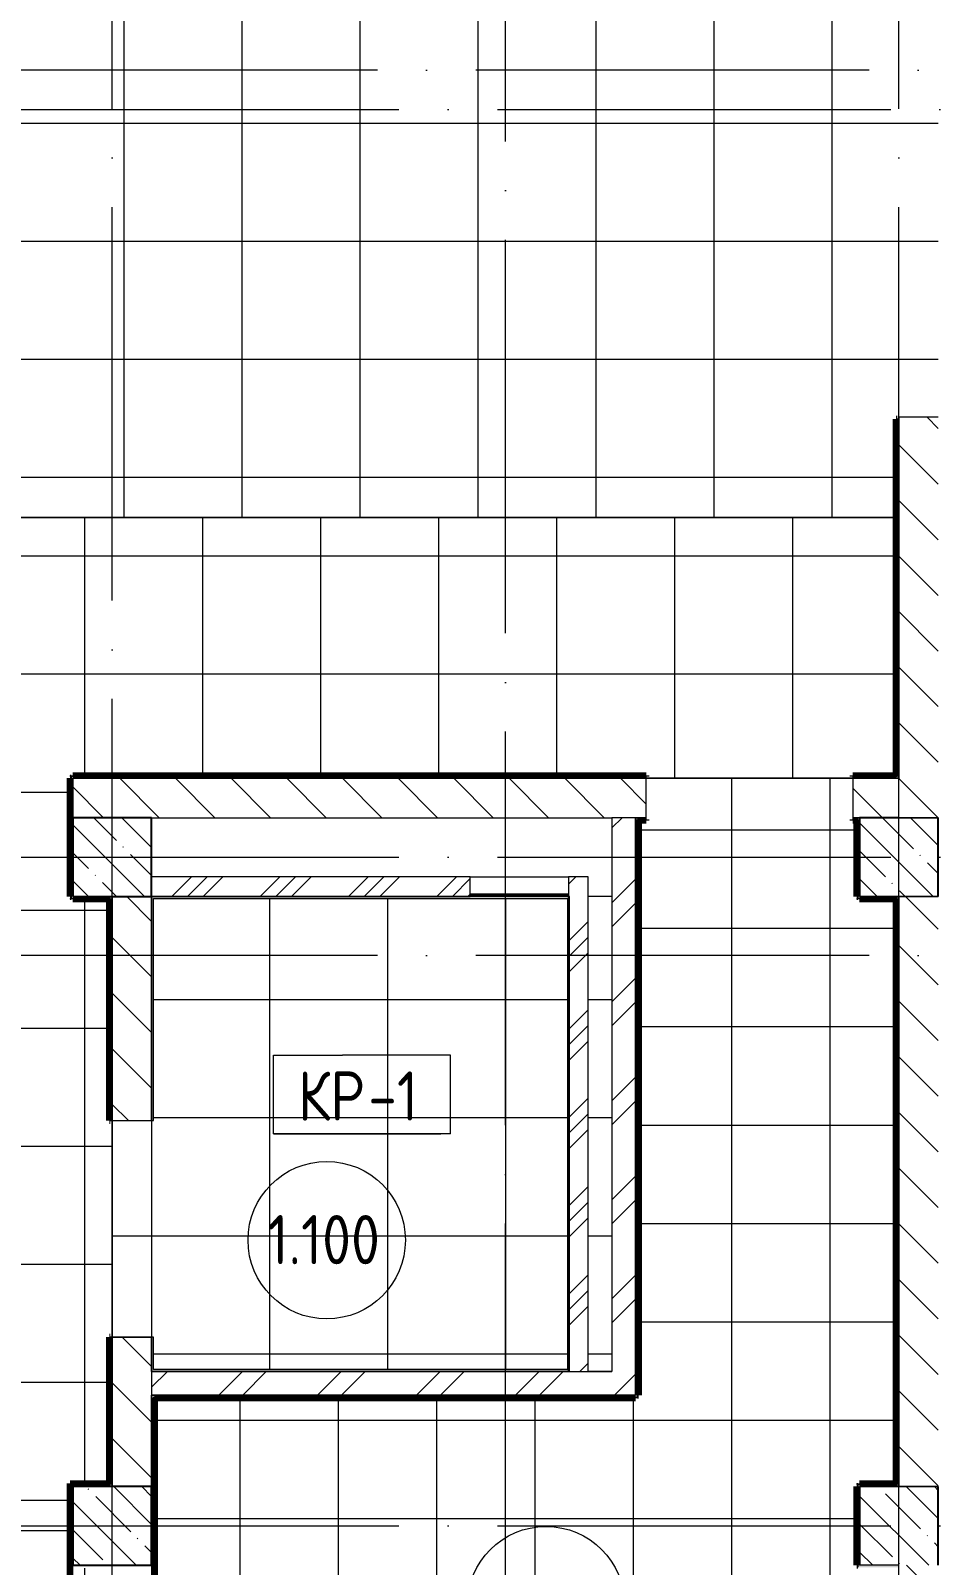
# Model space of a CAD drawing. Header units: millimetres. Extents: x -4370 to 196781, y -4577 to 61202.
# Drawn here: x 132085 to 136700, y 19025 to 26825 of the extents above; entities that cross this region are included whole.
import ezdxf

# ---------------------------------------------------------------- set-up
doc = ezdxf.new("R2010")
doc.units = ezdxf.units.MM
doc.linetypes.add('ADSK_Линия сетки', pattern=[2500, 2000, -250, 0, -250])
for name, color, linetype, lineweight in [('A-AREA-____-IDEN', 2, 'Continuous', 20), ('A-FLOR-____-IDEN', 11, 'Continuous', 20), ('A-FLOR-____-OTLN', 192, 'Continuous', 9), ('A-FLOR-____-PATT', 8, 'Continuous', 9), ('A-GENM-____-MCUT', 13, 'Continuous', 9), ('A-GENM-____-OTLN', 13, 'Continuous', 9), ('A-WALL-____-MCUT', 113, 'Continuous', 9), ('A-WALL-____-PATT', 111, 'Continuous', 9), ('A-WALL-FNSH-MCUT', 113, 'Continuous', 9), ('I-WALL-____-OTLN', 2, 'Continuous', 9), ('S-COLS-____-MCUT', 52, 'Continuous', 9), ('S-COLS-____-OTLN', 52, 'Continuous', 9), ('S-GRID-____-OTLN', 1, 'Continuous', 9)]:
    doc.layers.add(name, color=color, linetype=linetype, lineweight=lineweight)
doc.styles.add('GOST Common_1', font='GOST_Common.ttf', dxfattribs={"width": 0.9, "height": 250})
pattern_1 = [(135, (0, 0), (-141.42136, -141.42136), [])]
pattern_2 = [(45, (0, 0), (-251.4472, 251.4472), []), (45, (0, 381), (-251.4472, 251.4472), [])]
pattern_3 = [(45, (0, 0), (-224.5064, 224.5064), []), (45, (79.38, 0), (0, 449.0128), []), (45, (-79.38, 0), (0, 449.0128), [])]
pattern_4 = [(135, (0, 0), (-142.5612, -142.5612), []), (135, (142.56, 0), (-142.5612, -142.5612), [252.016, -50.403, 3.353, -47.05])]

# ---------------------------------------------------------------- blocks, each defined once
blk = doc.blocks.new('BSC_Колонна _Прямоугольная - 400x400-V44-О_АИ_ПП_0_000_Целиком')
at = {"layer": 'S-COLS-____-OTLN', "lineweight": 5}
h = blk.add_hatch(dxfattribs=at)
h.set_pattern_fill('FP_73', color=256, style=0, pattern_type=2)
h.set_pattern_definition([(135, (-132499.98, -22625), (-142.5612, -142.5612), []), (135, (-132357.42, -22625), (-142.5612, -142.5612), [252.016, -50.403, 3.353, -47.05])])
h.paths.add_polyline_path([(-200, -200), (200, -200), (200, 200), (-200, 200), (-200, -166.3)])
at = {"layer": 'S-COLS-____-MCUT', "color": 130, "lineweight": 25}
for p, q in [((200, 200), (-200, 200)), ((-200, 200), (-200, -200)), ((200, -200), (200, 200)), ((-200, -200), (200, -200))]:
    blk.add_line(p, q, dxfattribs=at)
blk = doc.blocks.new('BSC_Колонна _Прямоугольная - 400x400-V45-О_АИ_ПП_0_000_Целиком')
at = {"layer": 'S-COLS-____-OTLN', "lineweight": 5}
h = blk.add_hatch(dxfattribs=at)
h.set_pattern_fill('FP_74', color=256, style=0, pattern_type=2)
h.set_pattern_definition([(135, (-132499.98, -19225), (-142.56192, -142.56192), []), (135, (-132357.42, -19225), (-142.56192, -142.56192), [252.016, -50.403, 3.353, -47.05])])
h.paths.add_polyline_path([(-200, -200), (200, -200), (200, 200), (-200, 200)])
at = {"layer": 'S-COLS-____-MCUT', "color": 130, "lineweight": 25}
for p, q in [((200, 200), (-200, 200)), ((-200, 200), (-200, -200)), ((200, -200), (200, 200)), ((-200, -200), (200, -200))]:
    blk.add_line(p, q, dxfattribs=at)
blk = doc.blocks.new('ASML_АР_Отделка Люка - ВО Отделка люков_Грунтовка 0_Шпатлевка 0_Окраска 0_0-42722003-О_АИ_ПП_0_000_Целиком')
at = {"layer": 'A-GENM-____-MCUT', "color": 130, "lineweight": 25}
for p, q in [((250, 3), (-250, 3)), ((-250, 3), (-250, 0)), ((250, 0), (250, 3)), ((-250, 0), (250, 0))]:
    blk.add_line(p, q, dxfattribs=at)
blk = doc.blocks.new('0083_СОШ675_АР_R22_rvt-1-О_АИ_ПП_0_000_Целиком')
at = {"layer": 'A-WALL-____-PATT', "lineweight": 5}
h = blk.add_hatch(dxfattribs=at)
h.set_pattern_fill('FP_4', color=10, style=0, pattern_type=2)
h.set_pattern_definition(pattern_1)
h.paths.add_polyline_path([(136700, 18825), (136700, 19025), (136500, 19025), (136500, 18825)])
h.paths.add_polyline_path([(136700, 19425), (136700, 22425), (136500, 22425), (136500, 19425)])
h.paths.add_polyline_path([(136700, 22825), (136700, 24860), (136500, 24860), (136500, 22825)])
h.paths.add_polyline_path([(136700, 27060), (136700, 28125), (136500, 28125), (136500, 27060)])
h = blk.add_hatch(dxfattribs=at)
h.set_pattern_fill('FP_4', color=10, style=0, pattern_type=2)
h.set_pattern_definition(pattern_1)
h.paths.add_polyline_path([(136500, 22825), (136500, 23025), (136265, 23025), (136265, 22825)])
h.paths.add_polyline_path([(135040, 22825), (135215, 22825), (135215, 23025), (132300, 23025), (132300, 22825), (133636.7, 22825)])
h = blk.add_hatch(dxfattribs=at)
h.set_pattern_fill('FP_7', color=10, style=0, pattern_type=2)
h.set_pattern_definition(pattern_2)
h.paths.add_polyline_path([(135160, 19890), (135160, 22825), (135040, 22825), (135040, 19890)])
h = blk.add_hatch(dxfattribs=at)
h.set_pattern_fill('FP_8', color=10, style=0, pattern_type=2)
h.set_pattern_definition(pattern_3)
h.paths.add_polyline_path([(134920, 22425), (134920, 22525), (134820, 22525), (134820, 22425)])
h.paths.add_polyline_path([(133636.7, 22425), (134320, 22425), (134320, 22525), (132700, 22525), (132700, 22425)])
h = blk.add_hatch(dxfattribs=at)
h.set_pattern_fill('FP_4', color=10, style=0, pattern_type=2)
h.set_pattern_definition(pattern_1)
h.paths.add_polyline_path([(132700, 19425), (132700, 20185), (132500, 20185), (132500, 19425)])
h.paths.add_polyline_path([(132700, 21285), (132700, 22425), (132500, 22425), (132500, 21285)])
h = blk.add_hatch(dxfattribs=at)
h.set_pattern_fill('FP_8', color=10, style=0, pattern_type=2)
h.set_pattern_definition(pattern_3)
h.paths.add_polyline_path([(134920, 20010), (134920, 22425), (134820, 22425), (134820, 20010)])
h = blk.add_hatch(dxfattribs=at)
h.set_pattern_fill('FP_7', color=10, style=0, pattern_type=2)
h.set_pattern_definition(pattern_2)
h.paths.add_polyline_path([(135040, 19890), (135040, 20010), (132700, 20010), (132700, 19890), (133636.7, 19890)])
at = {"layer": 'S-COLS-____-OTLN', "lineweight": 5}
h = blk.add_hatch(dxfattribs=at)
h.set_pattern_fill('FP_3', color=256, style=0, pattern_type=2)
h.set_pattern_definition(pattern_4)
h.paths.add_polyline_path([(136700, 22425), (136700, 22825), (136300, 22825), (136300, 22425), (136500, 22425)])
h = blk.add_hatch(dxfattribs=at)
h.set_pattern_fill('FP_3', color=256, style=0, pattern_type=2)
h.set_pattern_definition(pattern_4)
h.paths.add_polyline_path([(136300, 19025), (136700, 19025), (136700, 19425), (136300, 19425)])
at = {"layer": 'A-WALL-____-MCUT', "color": 50, "lineweight": 13}
for p, q in [((136700, 24860), (136500, 24860)), ((136500, 24860), (136500, 23025)), ((135215, 23025), (132300, 23025)), ((132300, 23025), (132300, 22825)), ((135215, 22825), (135215, 23025)), ((136500, 23025), (136265, 23025)), ((136265, 23025), (136265, 22825)), ((132700, 22825), (135040, 22825)), ((135040, 22825), (135040, 20010)), ((135160, 22825), (135215, 22825)), ((135160, 19890), (135160, 22825)), ((136265, 22825), (136500, 22825)), ((134320, 22525), (132700, 22525)), ((134320, 22435), (134320, 22525)), ((134920, 22525), (134820, 22525)), ((134820, 22525), (134820, 22435)), ((134920, 22425), (134920, 22525)), ((132500, 22425), (132500, 21285)), ((132700, 21285), (132700, 22425)), ((132700, 22425), (134320, 22425)), ((134320, 22425), (134320, 22432)), ((134820, 22432), (134820, 22425)), ((134820, 22425), (134820, 20010)), ((134920, 20010), (134920, 22425)), ((136500, 22425), (136500, 19425)), ((132500, 21285), (132700, 21285)), ((132700, 20185), (132500, 20185)), ((132500, 20185), (132500, 19425)), ((132700, 20010), (132700, 20185)), ((134820, 20010), (132700, 20010)), ((135040, 20010), (134920, 20010)), ((132700, 19425), (132700, 19890)), ((132700, 19890), (135040, 19890)), ((135040, 19890), (135160, 19890))]:
    blk.add_line(p, q, dxfattribs=at)
at = {"layer": 'A-WALL-____-MCUT', "color": 10, "lineweight": 5}
for p, q in [((135160, 22825), (135040, 22825)), ((136500, 22825), (136700, 22825)), ((136700, 22425), (136500, 22425)), ((132700, 20010), (132700, 19890)), ((134820, 20010), (134920, 20010)), ((136500, 19425), (136700, 19425))]:
    blk.add_line(p, q, dxfattribs=at)
at = {"layer": 'I-WALL-____-OTLN', "color": 90}
blk.add_line((134320, 22525), (134820, 22525), dxfattribs=at)
at = {"layer": 'S-COLS-____-MCUT', "color": 130, "lineweight": 25}
for p, q in [((136500, 22825), (136300, 22825)), ((136300, 22825), (136300, 22425)), ((136700, 22425), (136700, 22825)), ((136300, 22425), (136500, 22425)), ((136500, 19425), (136300, 19425)), ((136300, 19425), (136300, 19025)), ((136700, 19025), (136700, 19425))]:
    blk.add_line(p, q, dxfattribs=at)
at = {"layer": 'S-COLS-____-OTLN', "color": 90}
for p, q in [((136700, 22825), (136500, 22825)), ((136500, 22425), (136700, 22425)), ((136700, 19425), (136500, 19425))]:
    blk.add_line(p, q, dxfattribs=at)
at = {"layer": 'A-GENM-____-OTLN', "color": 90, "lineweight": 9, "rotation": 180}
blk.add_blockref('ASML_АР_Отделка Люка - ВО Отделка люков_Грунтовка 0_Шпатлевка 0_Окраска 0_0-42722003-О_АИ_ПП_0_000_Целиком', (134570, 22435), dxfattribs=at)
at = {"layer": 'S-COLS-____-OTLN', "color": 90, "lineweight": 9}
for name, p in [('BSC_Колонна _Прямоугольная - 400x400-V44-О_АИ_ПП_0_000_Целиком', (132500, 22625)), ('BSC_Колонна _Прямоугольная - 400x400-V45-О_АИ_ПП_0_000_Целиком', (132500, 19225))]:
    blk.add_blockref(name, p, dxfattribs=at)
blk = doc.blocks.new('ADSK_Марка_Перекрытие - Типоразмер_ADSK_Марка-158127-О_АИ_ПП_0_000_Целиком')
at = {"layer": 'A-FLOR-____-IDEN'}
for p, q in [((-4.5, 4), (-1, 4)), ((-4.5, 0), (-4.5, 4)), ((4.5, 4), (-1, 4)), ((4.5, 0), (4.5, 4)), ((4.5, 0), (-4.5, 0)), ((-4.5, 0), (4, 0))]:
    blk.add_line(p, q, dxfattribs=at)
blk = doc.blocks.new('ADSK_Марка_Помещение_ОдноЗначение - Номер-159740-О_АИ_ПП_0_000_Целиком')
at = {"layer": 'A-AREA-____-IDEN'}
blk.add_circle((0, 0), 4, dxfattribs=at)

msp = doc.modelspace()

# ---------------------------------------------------------------- hatches: boundary and pattern name
at = {"layer": 'A-FLOR-____-PATT'}
h = msp.add_hatch(dxfattribs=at)
h.set_pattern_fill('FP_139', color=256, style=0, pattern_type=2)
h.set_pattern_definition([(90, (122360, 37155), (-600, 4e-14), []), (180, (122360, 37155), (-7e-14, -600), [])])
h.paths.add_polyline_path([(123701.532826, 24349.999414), (136485, 24350.000586), (136485, 24850.000586), (136500, 24850.000586), (136500, 24859.999414), (136700, 24859.999414), (136700, 27059.999414), (136500, 27059.999414), (136500, 27050.000586), (136485, 27050.99042), (136485, 28110.000586), (136299.978078, 28110.000586), (136299.978078, 28125), (135049.978078, 28125), (135049.978078, 28110.000586), (132950, 28110.000586), (132950, 28125), (130960, 28125), (130960, 28110.000586), (125085, 28110.000586), (125085, 27805.000984), (125080, 27804.349189), (125080, 27795.00157), (125070, 27795.00157), (125070, 27790.00157), (124330, 27790.00157), (124330, 27795.00157), (124320, 27795.000984), (124320, 27805.000984), (124315, 27805.85356), (124315, 28110.00157), (124049.978078, 28110.00157), (124049.978078, 28115.00157), (124039.978078, 28115.00157), (124039.978078, 28125.000984), (120145.5, 28125.000984), (120145.5, 28115.00157), (118690, 28115.00157), (118690, 34860.000586), (118320, 34860.000586), (118320, 34865.000586), (118310, 34865.000586), (118310, 34875), (118300, 34875), (118300, 36475), (118310, 36475.000586), (118310, 36485.000586), (118320, 36485.000586), (118320, 36490.000586), (118690, 36490.000586), (118690, 43524.999414), (118700, 43524.999414), (118699.978078, 44624.999414), (118690, 44624.999414), (118690.939069, 45335), (120047.499009, 45335), (120047.499009, 45325), (124030, 45324.999414), (124030, 45334.968424), (124045, 45334.96901), (124045, 45339.96901), (130949.978078, 45339.96901), (130949.978078, 45324.999414), (132949.978078, 45324.999414), (132949.978078, 45339.96901), (136485, 45340.004013), (136485, 45809.999414), (136699.978078, 45809.999414), (136699.978078, 48009.999414), (136485, 48009.999414), (136485, 48583.136009), (136480, 48583.136009), (136480, 49030.001172), (136059.997172, 49030.001172), (136059.997172, 49035.001172), (134324.978078, 49035.001172), (134324.978078, 49050.000586), (133224.978078, 49050.000586), (133224.978078, 49035.001172), (131950, 49035.001172), (131950, 49050.000586), (130850, 49050.000586), (130850, 49035.001172), (129820, 49035.001172), (129819.973332, 49250.000586), (128720, 49250.000586), (128720, 49035.001172), (115339.978078, 49035.001172), (115339.978078, 47039.5), (115125, 47039.5), (115125, 45939.5), (115339.978078, 45939.5), (115339.978078, 45525), (115334.978078, 45524.408705), (115334.978078, 45515), (115324.978078, 45515), (115324.978078, 45510), (114265.000586, 45510), (114265.000586, 45324.999414), (114260.000586, 45324.999414), (114260.000586, 45315.000586), (114250.000586, 45315.000586), (114249.978078, 45310.000586), (113849.978078, 45310.000586), (113849.978078, 43335.193215), (115335, 43335.193215), (115334.01456, 39765.02363), (113849.978078, 39765.02363), (113850.899223, 35984.940919), (114259.978078, 35984.940919), (114259.978078, 35565), (114060.000586, 35565), (114060.000586, 32734.968424), (114259.978078, 32734.968424), (114259.978078, 32315), (114060.000586, 32315), (114060.000586, 28535), (114259.978664, 28534.382301), (114259.978664, 28115), (114060.000586, 28115), (114060.000586, 24375), (114585, 24375), (114585, 24350), (116575, 24349.999414), (116575, 24375), (118699.978078, 24375), (118699.978078, 24435.000398), (118799.978078, 24435.000398), (118799.978078, 24375), (121200, 24375), (121200, 24360), (121215, 24360), (121215, 24350), (121217.736766, 24349.999414)])
h.paths.add_polyline_path([(118700, 28035.000398), (118699.978078, 28035.000398), (118700, 28105.000984), (118799.978078, 28105.000984), (118799.978078, 28035.000398), (118705, 28035.000398)])
h.paths.add_polyline_path([(113373.815688, 35984.940919), (113799.978078, 35984.940919), (113798.859805, 39765.02363), (112925.000848, 39765.02363), (112924.950825, 39975.023044), (111824.978078, 39975.023044), (111824.978078, 39765.02363), (111475, 39765.02363), (111474.992967, 39975.023044), (110375, 39975.023044), (110375, 39780.02363), (110425, 39780.02363), (110425, 39765.02363), (109080.000848, 39765.02363), (109080.000848, 39494.940333), (108870.000848, 39494.940333), (108870.000848, 36794.940333), (109130.000848, 36794.940333), (109130.000848, 36804.940919), (110600.000586, 36804.940919), (110600.000586, 35984.940919), (113341.034602, 35984.940919)])
h.paths.add_polyline_path([(113766.348585, 43335.193215), (113799.978078, 43335.193215), (113799.978078, 45310.000586), (113400.000586, 45310.000586), (113399.978078, 45315.000586), (113390.000586, 45315.000586), (113390.000586, 45325.000586), (113385.000586, 45324.999414), (113385.000586, 45510.000586), (112075, 45509.810247), (112075, 45245.037726), (112065, 45245.037726), (112065, 43545.037726), (112075, 43545.037726), (112075, 43335.193215), (112524.450555, 43335.193215)])
h = msp.add_hatch(dxfattribs=at)
h.set_pattern_fill('FP_137', color=256, style=0, pattern_type=2)
h.set_pattern_definition([(90, (128760, 21755), (-600, 4e-14), []), (180, (128760, 21755), (-7e-14, -600), [])])
h.paths.add_polyline_path([(132285, 19199.999414), (132285, 19440), (132484.978078, 19440), (132484.978078, 20184.999414), (132499.978078, 20184.999414), (132499.978078, 21284.999414), (132484.978078, 21284.999414), (132484.978078, 22410.000586), (132300, 22410.000586), (132299.978078, 22415.000586), (132290, 22415.000586), (132290, 22425), (132285, 22425.875912), (132285, 23025), (132290, 23025.000586), (132290, 23035.000586), (132300, 23035.000586), (132300, 23040.000586), (135215, 23040.000586), (135215, 23025), (136265, 23025), (136265, 23040.000586), (136485, 23040.000586), (136485, 24349.999414), (121215, 24349.999414), (121215, 22840), (121399.978078, 22840), (121399.978078, 22835), (121409.978078, 22835), (121409.978078, 22825), (121414.978078, 22824.999414), (121414.978078, 22425), (121409.978078, 22425), (121409.978078, 22415), (121399.978078, 22415), (121399.978078, 22410), (121215.001, 22410), (121215.001, 22054.999414), (121200.001, 22054.999414), (121200.001, 20004.999414), (121215.001, 20004.999414), (121215.001, 19440.000586), (121399.978078, 19440.000586), (121399.978078, 19435.000586), (121409.978078, 19435.000586), (121409.978078, 19425.000586), (121414.978078, 19424.999414), (121414.978078, 19199.999414), (131152.921007, 19199.999414)])
h.paths.add_polyline_path([(125459.978078, 22410), (125454.978078, 22410), (125454.978078, 22415), (125045, 22414.874993), (125045, 22410), (125035, 22410), (125035, 22420), (125040, 22420), (125040, 22830), (125035, 22830.941556), (125035, 22840), (125045, 22840), (125045, 22835), (125454.978078, 22835.125007), (125454.978078, 22840), (125464.978078, 22840), (125464.978078, 22830), (125459.978078, 22830), (125460.620153, 22420), (125464.978078, 22420), (125464.978078, 22410)])
h = msp.add_hatch(dxfattribs=at)
h.set_pattern_fill('FP_224', color=256, style=0, pattern_type=2)
h.set_pattern_definition([(0, (134650, 17762.5), (0, 500), []), (90, (134650, 17762.5), (-500, 3e-14), [])])
h.paths.add_polyline_path([(134575, 12545), (136490, 12545.000293), (136490, 12560), (136485, 12560), (136485, 12930.000586), (136200, 12930.000586), (136200, 12935.000586), (136190, 12935.000586), (136190, 12945.000586), (136185, 12945.000586), (136185, 13644.000586), (136190, 13645.000586), (136190, 13654.000586), (136200, 13654.000586), (136200.673077, 13659.000586), (136484.978078, 13659.000586), (136484.978078, 15710.000586), (136300, 15710.000586), (136299.519259, 15715.000586), (136290, 15715.000586), (136290, 15725.000586), (136285, 15725.000586), (136285, 16124.999414), (136290, 16125.000586), (136290, 16135.000586), (136300, 16135.000586), (136301.158347, 16140.000586), (136485, 16140.000586), (136485, 19010.001172), (136300, 19010.001172), (136299.978078, 19015.001172), (136290, 19015.001172), (136290, 19025.000583), (136285, 19024.999414), (136285, 19424.999414), (136290, 19425.001172), (136290, 19435.001172), (136300, 19435.001172), (136300, 19440.001172), (136485, 19440.001172), (136485, 22410.000586), (136300, 22410.000586), (136299.978078, 22415.000586), (136290, 22415.000586), (136290, 22425.000586), (136285, 22424.999414), (136285, 22810.000586), (136265, 22810.000586), (136264.986813, 23025), (135215, 23025), (135215, 22810.000586), (135175, 22810.000586), (135175, 19889.999414), (135170, 19889.999414), (135170, 19880), (135160, 19880), (135160, 19875), (132715.075398, 19875), (132715.075398, 12610), (132700.075398, 12610), (132700, 12545), (133636.717067, 12545)])
h = msp.add_hatch(dxfattribs=at)
h.set_pattern_fill('FP_181', color=256, style=0, pattern_type=2)
h.set_pattern_definition([(90, (133900, 21300.06), (-600, 4e-14), []), (180, (133900, 21300.06), (-7e-14, -600), [])])
h.paths.add_polyline_path([(134920, 20010.060253), (135040, 20010.060253), (135040, 22425.060253), (134920, 22424.999414), (134920, 20019.034528)])
h.paths.add_polyline_path([(133015.768052, 20020), (134815, 20020), (134815, 22415), (132709.978078, 22415), (132709.978078, 21284.999414), (132499.978078, 21284.999414), (132499.978078, 20185.060253), (132709.978078, 20184.312397), (132709.978078, 20020)])
h = msp.add_hatch(dxfattribs=at)
h.set_pattern_fill('FP_136', color=256, style=0, pattern_type=2)
h.set_pattern_definition([(90, (126960, 14637.5), (-600, 4e-14), []), (180, (126960, 14637.5), (-7e-14, -600), [])])
h.paths.add_polyline_path([(121950.001172, 10025.000586), (124685.001172, 10025.000586), (124685.001172, 10225.000586), (124690.001172, 10225.000586), (124690.001172, 10240.000586), (125035, 10240.000586), (125035, 10425), (125040, 10425.000586), (125040, 10435.000586), (125050, 10435.000586), (125050, 10440.000586), (125235, 10440.000586), (125235.010844, 10435.000586), (125245, 10435.000586), (125245, 10425), (125250, 10425.000586), (125250, 12545), (125235, 12545), (125235, 15710.000586), (125049.978078, 15710.000586), (125049.784291, 15715.000586), (125039.978078, 15715.000586), (125039.978078, 15725.000586), (125034.978078, 15725.000586), (125034.978078, 16124.999414), (125039.978078, 16125), (125039.978078, 16135), (125049.978078, 16135), (125049.978078, 16140), (125610, 16140), (125610, 16134.999414), (125660, 16134.999414), (125660, 16084.999414), (126325, 16084.999414), (126325, 16134.999414), (126375, 16134.999414), (126375, 16012.499414), (126422, 16012.499414), (126422, 15979.999414), (128528, 15979.999414), (128528, 16012.499414), (128575, 16012.499414), (128575, 16134.999414), (128625, 16134.999414), (128625, 16097.999414), (129325, 16097.999414), (129325, 16134.999414), (129375, 16134.999414), (129375, 16012.499414), (129422, 16012.499414), (129422, 15979.999414), (131528, 15979.999414), (131528, 16012.499414), (131575, 16012.499414), (131575, 16134.999414), (131625, 16134.999414), (131625, 16084.999414), (132079.978078, 16084.999414), (132079.978078, 16134.999414), (132129.978078, 16134.999414), (132130.857536, 16140), (132285, 16140), (132285, 17285.000586), (132300, 17285.000586), (132300, 16140), (132484.978078, 16140), (132484.978078, 19010.000586), (132300, 19010.000586), (132299.978078, 18895), (132285, 18895), (132285, 19199.999414), (121414.978078, 19199.999414), (121414.978078, 19010), (121215, 19010), (121215, 16140), (121399.999886, 16140), (121400, 16135), (121410, 16135), (121410, 16125), (121415, 16124.999414), (121415, 15724.502055), (121410, 15724.500586), (121410, 15714.500586), (121400, 15714.500586), (121398.921975, 15709.500586), (121200, 15709.5), (121200, 15724.5), (121197, 15724.5), (121197, 10425), (121200, 10425), (121200, 10429.5), (121210, 10429.621636), (121210, 10435), (121215, 10435), (121215, 10440), (121399.978078, 10440), (121399.978078, 10435), (121409.978078, 10435), (121409.978078, 10425), (121414.978078, 10424.999414), (121414.978078, 10240.000586), (121910.001172, 10240.000586), (121910.001172, 10225.000586), (121915.001172, 10225.000586), (121915.001172, 10025.000586), (121940.001172, 10025.000586)])
h.paths.add_polyline_path([(121896.001172, 10025.000586), (121900.001133, 10025.000586), (121900.000586, 10225), (121896.001172, 10225.000586), (121896.001172, 10085)])
h.paths.add_polyline_path([(125099.978078, 12945.000001), (124999.978078, 12945.000001), (124999.978078, 13145.000001), (125099.978078, 13145.000001)])
h.paths.add_polyline_path([(125620, 15925), (126350, 15925), (126350, 15927.999414), (125610, 15927.999414), (125610, 15925)])
h.paths.add_polyline_path([(131615, 15925), (131615, 15927.999414), (131585, 15927.999414), (131585, 15925), (131611.000039, 15925)])
h.paths.add_polyline_path([(132114.978078, 15925), (132129.978078, 15925), (132129.978078, 15927.999414), (132089.978078, 15927.999414), (132089.978078, 15925)])
h.paths.add_polyline_path([(128600, 15925), (128615, 15925), (128615, 15927.999414), (128600, 15927.999414)])
h.paths.add_polyline_path([(129350, 15925), (129350, 15927.999414), (129335, 15927.999414), (129335, 15925)])
h.paths.add_polyline_path([(131625, 15979.999414), (131625, 15984.999414), (131615, 15984.999414), (131615, 15979.999414)])
at = {"layer": 'A-WALL-____-PATT'}
h = msp.add_hatch(color=7, dxfattribs=at)
h.paths.add_polyline_path([(136500, 24350.000586), (136500, 24850.000586), (136490, 24850.000586), (136490, 24350.000586)])
h.paths.add_polyline_path([(136490, 27050.000586), (136500, 27050.000586), (136500, 28115.000586), (136490, 28115.000586), (136490, 27078.862758)])
for points in [[(136500, 23035.000586), (136500, 24350.000586), (136490, 24350.000586), (136490, 23035.000586)], [(132300, 22415.000586), (132299.978078, 23025.000586), (132290, 23025.000586), (132290, 22415.000586), (132299.978078, 22415.000586)], [(135170, 19890), (135170, 22815.000586), (135160, 22815.000586), (135160, 19890)], [(136300, 22415.000586), (136300, 22815.000586), (136290, 22815.000586), (136290, 22415.000586)], [(132300, 22415.000586), (132499.978078, 22415.000586), (132499.976906, 22424.999414), (132300, 22424.999414)], [(134815, 22415), (134825, 22415), (134825, 22425), (132709.978078, 22425), (132709.978078, 22415), (133636.717067, 22415)], [(134825, 20020), (134825, 22415), (134815, 22415), (134815, 20020)], [(136490, 22415.000586), (136500, 22415.000586), (136500, 22425.000586), (136300, 22425.000586), (136300, 22415.000586)], [(136500, 19425.001172), (136500, 22415.000586), (136490, 22415.000586), (136490, 19425.001172)], [(134825, 20010), (134825, 20020), (132709.978078, 20020), (132709.978078, 20010), (133636.717067, 20010)], [(135170, 19880), (135170, 19890), (132700.075398, 19890), (132700.075398, 19880), (133636.717067, 19880)], [(132300, 19015.000586), (132299.978078, 19435), (132290, 19435), (132290, 19015.000586), (132299.978078, 19015.000586)], [(132300, 19425), (132489.978078, 19425), (132489.978078, 19435), (132300, 19435)], [(136490, 19425.001172), (136490, 19435.001172), (136290, 19435.001172), (136290, 19425.001172), (136300, 19425.001172)], [(136300, 19015.001172), (136300, 19425.001172), (136290, 19425.001172), (136290, 19015.001172)], [(136490, 19015.001172), (136500, 19015.001172), (136500, 19025.001172), (136300, 19025.001172), (136300, 19015.001172)]]:
    msp.add_hatch(color=7, dxfattribs=at).paths.add_polyline_path(points)
h = msp.add_hatch(color=7, dxfattribs=at)
h.paths.add_polyline_path([(136500, 23025.000586), (136500, 23035.000586), (136265, 23035.000586), (136265, 23025.000586)])
h.paths.add_polyline_path([(135215, 23025.000586), (135215, 23035.000586), (132290, 23035.000586), (132290, 23025.000586), (133636.717067, 23025.000586)])
h = msp.add_hatch(color=7, dxfattribs=at)
h.paths.add_polyline_path([(136300, 22815.000586), (136300, 22825.000586), (136265, 22825.000586), (136265, 22815.000586), (136290, 22815.000586)])
h.paths.add_polyline_path([(135215, 22815.000586), (135215, 22825.000586), (135160, 22825.000586), (135160, 22815.000586), (135170, 22815.000586)])
h = msp.add_hatch(color=7, dxfattribs=at)
h.paths.add_polyline_path([(132489.978078, 19425), (132499.978078, 19425), (132499.978078, 20184.999414), (132489.978078, 20184.999414), (132489.978078, 19435)])
h.paths.add_polyline_path([(132499.978078, 21284.999414), (132499.978078, 22415.000586), (132489.978078, 22415.000586), (132489.978078, 21284.999414)])
h = msp.add_hatch(color=7, dxfattribs=at)
h.paths.add_polyline_path([(132699.978078, 20010), (132709.978078, 20010), (132709.978078, 20184.999414), (132699.978078, 20184.999414), (132699.978078, 20148.62318)])
h.paths.add_polyline_path([(132709.978078, 21284.999414), (132709.978078, 22424.999414), (132699.978664, 22424.999414), (132699.978078, 21284.999414)])
h = msp.add_hatch(color=7, dxfattribs=at)
h.paths.add_polyline_path([(132710.075398, 12610), (132710.075398, 13214.999414), (132700.075398, 13214.999414), (132700.075398, 12610)])
h.paths.add_polyline_path([(132700.075398, 14424.999414), (132710.075398, 14424.999414), (132710.075398, 16114.999414), (132700.075398, 16114.999414), (132700.075398, 15528.463461)])
h.paths.add_polyline_path([(132710.075398, 17324.999414), (132710.075398, 19880), (132700.075398, 19880), (132700.075398, 17324.999414)])

# ---------------------------------------------------------------- linework, layer by layer
at = {"layer": 'A-FLOR-____-OTLN'}
for p, q in [((136485, 24349.999414), (121215, 24349.999414)), ((121215, 24349.999414), (136485, 24349.999414)), ((135215, 23025), (136265, 23025)), ((136265, 23025), (135215, 23025)), ((135040, 22425.060253), (134919.939161, 22425.060253)), ((132499.978078, 20184.999414), (132499.978078, 21284.999414)), ((132499.978078, 21284.999414), (132499.978078, 20185.060253)), ((132499.978078, 20185.060253), (132699.978078, 20185.060253)), ((134920, 20010.060253), (135040, 20010.060253)), ((132285, 19199.999414), (121414.978078, 19199.999414))]:
    msp.add_line(p, q, dxfattribs=at)
at = {"layer": 'A-WALL-____-MCUT', "color": 7}
for p, q in [((136500, 24850.000586), (136490, 24850.000586)), ((136490, 24850.000586), (136490, 23035.000586)), ((136500, 23025.000586), (136500, 24850.000586)), ((135215, 23035.000586), (132290, 23035.000586)), ((132290, 23035.000586), (132290, 22415.000586)), ((132300, 23025.000586), (135215, 23025.000586)), ((132300, 22824.999414), (132300, 23025.000586)), ((135215, 23025.000586), (135215, 23035.000586)), ((136490, 23035.000586), (136265, 23035.000586)), ((136265, 23035.000586), (136265, 23025.000586)), ((136265, 23025.000586), (136500, 23025.000586)), ((135215, 22825.000586), (135160, 22825.000586)), ((135160, 22825.000586), (135160, 19890)), ((135170, 22815.000586), (135215, 22815.000586)), ((135170, 19880), (135170, 22815.000586)), ((135215, 22815.000586), (135215, 22825.000586)), ((136300, 22825.000586), (136265, 22825.000586)), ((136265, 22825.000586), (136265, 22815.000586)), ((136265, 22815.000586), (136290, 22815.000586)), ((136290, 22815.000586), (136290, 22415.000586)), ((136300, 22425.000586), (136300, 22825.000586)), ((132290, 22415.000586), (132489.978078, 22415.000586)), ((132489.978078, 22415.000586), (132489.978078, 21284.999414)), ((132499.978078, 21284.999414), (132499.978078, 22424.999414)), ((136290, 22415.000586), (136490, 22415.000586)), ((136500, 22425.000586), (136300, 22425.000586)), ((136490, 22415.000586), (136490, 19435.001172)), ((136500, 19425.001172), (136500, 22425.000586)), ((132489.978078, 21284.999414), (132499.978078, 21284.999414)), ((132489.978078, 20184.999414), (132489.978078, 19435)), ((132499.978078, 20184.999414), (132489.978078, 20184.999414)), ((132499.978078, 19425), (132499.978078, 20184.999414)), ((132700.075398, 19890), (132700.075398, 17324.999414)), ((135160, 19890), (132700.075398, 19890)), ((132710.075398, 17324.999414), (132710.075398, 19880)), ((132710.075398, 19880), (135170, 19880)), ((132489.978078, 19435), (132290, 19435)), ((132290, 19435), (132290, 19015.000586)), ((136490, 19435.001172), (136290, 19435.001172)), ((136290, 19435.001172), (136290, 19015.001172)), ((136300, 19425.001172), (136500, 19425.001172)), ((136300, 19025.001172), (136300, 19425.001172)), ((136500, 19025.001172), (136300, 19025.001172)), ((136500, 16125.000586), (136500, 19025.001172))]:
    msp.add_line(p, q, dxfattribs=at)
at = {"layer": 'A-WALL-____-MCUT'}
for p, q in [((134825, 22415), (134815, 22415)), ((134815, 20020), (134825, 20020))]:
    msp.add_line(p, q, dxfattribs=at)
at = {"layer": 'A-WALL-FNSH-MCUT', "color": 7}
for p, q in [((134825, 22425), (132699.978078, 22425)), ((132699.978078, 22424.999414), (132699.978078, 21284.999414)), ((132709.978078, 21284.999414), (132709.978078, 22415)), ((132709.978078, 22415), (134815, 22415)), ((134815, 22415), (134815, 20020)), ((134825, 20010), (134825, 22425)), ((132699.978078, 21284.999414), (132709.978078, 21284.999414)), ((132699.978078, 20184.999414), (132699.978078, 20010)), ((132709.978078, 20184.999414), (132699.978078, 20184.999414)), ((132709.978078, 20020), (132709.978078, 20184.999414)), ((132699.978078, 20010), (134825, 20010)), ((134815, 20020), (132709.978078, 20020))]:
    msp.add_line(p, q, dxfattribs=at)
at = {"layer": 'I-WALL-____-OTLN', "color": 20, "lineweight": 90}
for p, q in [((136490, 24850.000586), (136485, 24850.000586)), ((136485, 23040.000586), (136485, 24850.000586)), ((136490, 24350.000586), (136485, 24350.000586)), ((132285, 22425.000586), (132285, 23025.000586)), ((132290, 23025.000586), (132285, 23025.000586)), ((132300, 23040.000586), (135215, 23040.000586)), ((132300, 23040.000586), (132300, 23035.000586)), ((135215, 23035.000586), (135215, 23040.000586)), ((136265, 23040.000586), (136485, 23040.000586)), ((136265, 23040.000586), (136265, 23035.000586)), ((132285, 22425.000586), (132290, 22425.000586)), ((132300, 22415.000586), (132300, 22410.000586)), ((132489.978078, 22410.000586), (132300, 22410.000586)), ((132484.978078, 21284.999414), (132484.978078, 22415.000586)), ((132484.978078, 21284.999414), (132489.978078, 21284.999414)), ((132484.978078, 19435), (132484.978078, 20184.999414)), ((132489.978078, 20184.999414), (132484.978078, 20184.999414)), ((132285, 19440), (132489.978078, 19440)), ((132285, 18895), (132285, 19440))]:
    msp.add_line(p, q, dxfattribs=at)
at = {"layer": 'I-WALL-____-OTLN', "color": 5, "lineweight": 90}
for p, q in [((135215, 22810.000586), (135170, 22810.000586)), ((135175, 22815.000586), (135175, 19890)), ((135215, 22810.000586), (135215, 22815.000586)), ((136265, 22815.000586), (136265, 22810.000586)), ((136290, 22810.000586), (136265, 22810.000586)), ((136285, 22425.000586), (136285, 22815.000586)), ((136285, 22425.000586), (136290, 22425.000586)), ((136300, 22415.000586), (136300, 22410.000586)), ((136490, 22410.000586), (136300, 22410.000586)), ((136485, 19435.001172), (136485, 22415.000586)), ((132715.075398, 19875), (132715.075398, 12610)), ((135160, 19875), (132715.075398, 19875)), ((135160, 19875), (135160, 19880)), ((135170, 19890), (135175, 19890)), ((136285, 19025.001172), (136285, 19425.001172)), ((136290, 19425.001172), (136285, 19425.001172)), ((136300, 19440.001172), (136490.016779, 19440.001172)), ((136300, 19440.001172), (136300, 19435.001172)), ((136285, 19025.001172), (136290, 19025.001172))]:
    msp.add_line(p, q, dxfattribs=at)
at = {"layer": 'S-GRID-____-OTLN', "linetype": 'ADSK_Линия сетки'}
for p, q in [((132500.001, -3572.657751), (132500.001, 61202.00513)), ((134500.00113, -3738.839947), (134500.00113, 61202.00513)), ((136500.001, -3572.657751), (136500.001, 61202.00513)), ((156348.554077, 26625.11992), (99320, 26625.11992)), ((-3047.723308, 26425.000586), (156348.554077, 26425.000586)), ((-3047.723308, 22625.000586), (156348.554077, 22625.000586)), ((156348.554077, 22125.11992), (99320, 22125.11992)), ((-3047.723308, 19225.000586), (156348.554077, 19225.000586))]:
    msp.add_line(p, q, dxfattribs=at)

# ---------------------------------------------------------------- block references
at = {"lineweight": 5}
msp.add_blockref('0083_СОШ675_АР_R22_rvt-1-О_АИ_ПП_0_000_Целиком', (0, 0), dxfattribs=at)
at = {"layer": 'A-AREA-____-IDEN', "xscale": 99.99999999999993, "yscale": 99.99999999999993, "zscale": 99.99999999999993}
for p in [(133590.220029, 20677.547197), (134705.339632, 18822.732832)]:
    msp.add_blockref('ADSK_Марка_Помещение_ОдноЗначение - Номер-159740-О_АИ_ПП_0_000_Целиком', p, dxfattribs=at)
at = {"layer": 'A-FLOR-____-IDEN', "xscale": 99.99999999999993, "yscale": 99.99999999999993, "zscale": 99.99999999999993}
msp.add_blockref('ADSK_Марка_Перекрытие - Типоразмер_ADSK_Марка-158127-О_АИ_ПП_0_000_Целиком', (133769.989039, 21217.560253), dxfattribs=at)

# ---------------------------------------------------------------- texts
at = {"layer": 'A-AREA-____-IDEN', "lineweight": 9, "insert": (133288.712772, 20805.272269), "char_height": 250, "width": 743.1643125, "attachment_point": 1, "style": 'GOST Common_1'}
msp.add_mtext('1.100', dxfattribs=at)
at = {"layer": 'A-FLOR-____-IDEN', "lineweight": 9, "char_height": 250, "attachment_point": 1, "style": 'GOST Common_1'}
for s, insert, width in [('КР', (133443.908194, 21535.397827), 432.91125), ('-1', (133801.095694, 21535.397827), 331.898625)]:
    msp.add_mtext(s, dxfattribs=dict(at, insert=insert, width=width))

doc.saveas('drawing.dxf')
